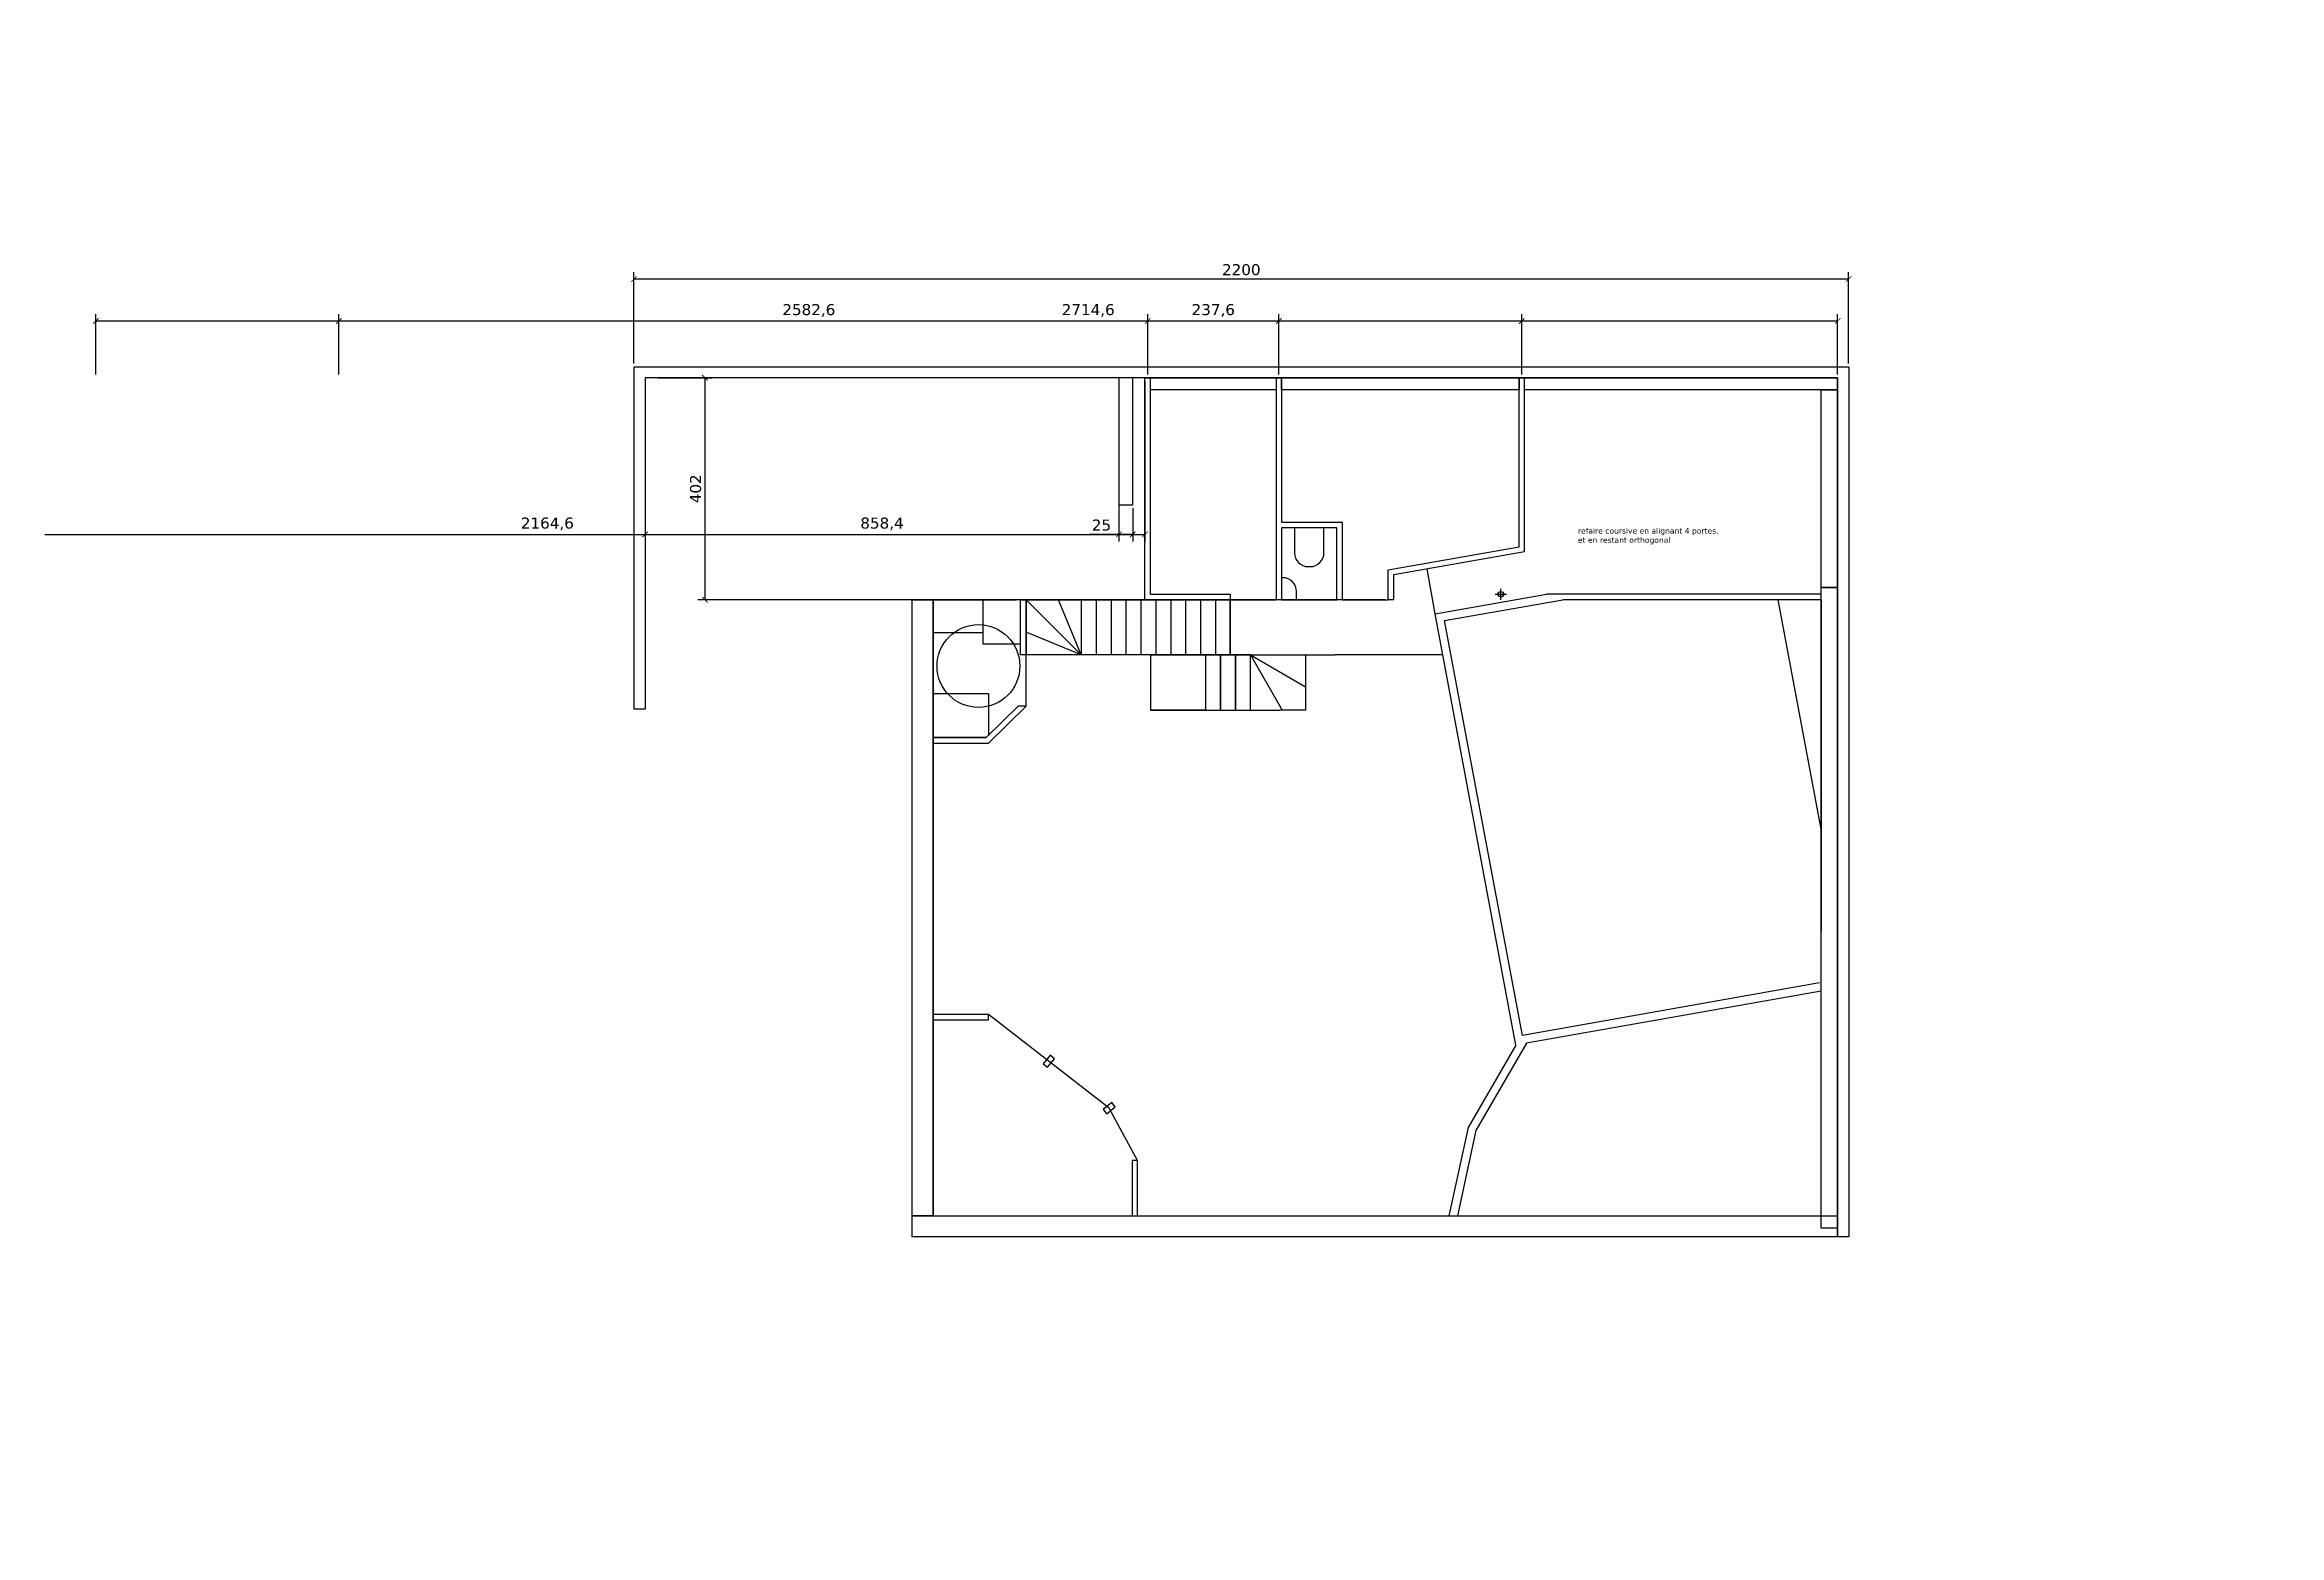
# Paper-space layout 'etage-chambres' of a CAD drawing. Header units: centimetres, sheet in millimetres. Extents: x -72 to 333, y 0 to 270.
# The model-space entities are those that its viewports show. They can reach past a viewport. Long polylines and large blocks are cut down to what shows.
import ezdxf

# ---------------------------------------------------------------- set-up
doc = ezdxf.new("R2010")
doc.units = ezdxf.units.CM
doc.header["$PDMODE"] = 34
doc.header["$PDSIZE"] = 100
for name, color, linetype in [('A-Wall', 30, 'Continuous'), ('AC-Calcul ratios', 4, 'Continuous'), ('Dimensions', 6, 'Continuous'), ('I-Cloison', 11, 'Continuous'), ('I-STAIRS', 44, 'Continuous'), ('IS-Ouate', 253, 'Continuous'), ('Isolant pourtour radier', 36, 'Continuous'), ('Mobilier PMR', 201, 'Continuous'), ('Mur de soutenement', 1, 'Continuous'), ('Portes', 3, 'Continuous'), ('Title Block', 250, 'Continuous'), ('VIEWPORT', 7, 'Continuous')]:
    doc.layers.add(name, color=color, linetype=linetype)
doc.layers.get('VIEWPORT').off()
doc.styles.add('Seb', font='Verdana.ttf')
doc.dimstyles.new('d', dxfattribs={"dimtxt": 1, "dimasz": 1, "dimexe": 1.25, "dimexo": 0.625, "dimtad": 1, "dimdec": 1, "dimlfac": 0.1, "dimtxsty": 'Seb', "dimblk": 'ARCHTICK', "dimblk1": 'ARCHTICK', "dimblk2": 'ARCHTICK', "dimcen": 2.5, "dimclrd": 256, "dimclre": 256, "dimadec": 0, "dimazin": 0, "dimtfac": 1, "dimtdec": 1, "dimtmove": 0, "dimatfit": 3, "dimldrblk": 'ARCHTICK', "dimfxl": 1, "dimlwd": -1, "dimlwe": -1, "dimarcsym": 0})

# ---------------------------------------------------------------- blocks, each defined once
blk = doc.blocks.new('_ArchTick')
at = {"color": 0, "linetype": 'ByBlock', "const_width": 0.15}
blk.add_lwpolyline([(-0.5, -0.5), (0.5, 0.5)], dxfattribs=at)
blk = doc.blocks.new('*D331')
at = {"layer": 'Defpoints', "color": 0, "transparency": 16777216}
for p in [(349529, 107463), (327529, 105873), (349529, 105873)]:
    blk.add_point(p, dxfattribs=at)
at = {"layer": 'Dimensions', "transparency": 16777216}
for p, q in [((327529, 105935), (327529, 107588)), ((327529, 107463), (349529, 107463)), ((349529, 105935), (349529, 107588))]:
    blk.add_line(p, q, dxfattribs=at)
at = {"layer": 'Dimensions', "transparency": 16777216, "xscale": 100, "yscale": 100, "zscale": 100, "rotation": 180}
blk.add_blockref('_ArchTick', (327529, 107463), dxfattribs=at)
at = {"layer": 'Dimensions', "transparency": 16777216, "xscale": 100, "yscale": 100, "zscale": 100}
blk.add_blockref('_ArchTick', (349529, 107463), dxfattribs=at)
at = {"layer": 'Dimensions', "color": 0, "transparency": 16777216, "insert": (338529, 107630), "char_height": 200, "attachment_point": 5, "style": 'Seb'}
blk.add_mtext('2200', dxfattribs=at)
blk = doc.blocks.new('*D332')
at = {"layer": 'Defpoints', "color": 0, "transparency": 16777216}
for p in [(339209, 106702), (336833, 105673), (339209, 105673)]:
    blk.add_point(p, dxfattribs=at)
at = {"layer": 'Dimensions', "transparency": 16777216}
for p, q in [((336833, 105735), (336833, 106827)), ((336833, 106702), (339209, 106702)), ((339209, 105735), (339209, 106827))]:
    blk.add_line(p, q, dxfattribs=at)
at = {"layer": 'Dimensions', "transparency": 16777216, "xscale": 100, "yscale": 100, "zscale": 100, "rotation": 180}
blk.add_blockref('_ArchTick', (336833, 106702), dxfattribs=at)
at = {"layer": 'Dimensions', "transparency": 16777216, "xscale": 100, "yscale": 100, "zscale": 100}
blk.add_blockref('_ArchTick', (339209, 106702), dxfattribs=at)
at = {"layer": 'Dimensions', "color": 0, "transparency": 16777216, "insert": (338021, 106892), "char_height": 200, "attachment_point": 5, "style": 'Seb'}
blk.add_mtext('237,6', dxfattribs=at)
blk = doc.blocks.new('*D333')
at = {"layer": 'Defpoints', "color": 0, "transparency": 16777216}
for p in [(343609, 106702), (317783, 105673), (343609, 105673)]:
    blk.add_point(p, dxfattribs=at)
at = {"layer": 'Dimensions', "transparency": 16777216}
for p, q in [((317783, 105735), (317783, 106827)), ((317783, 106702), (343609, 106702)), ((343609, 105735), (343609, 106827))]:
    blk.add_line(p, q, dxfattribs=at)
at = {"layer": 'Dimensions', "transparency": 16777216, "xscale": 100, "yscale": 100, "zscale": 100, "rotation": 180}
blk.add_blockref('_ArchTick', (317783, 106702), dxfattribs=at)
at = {"layer": 'Dimensions', "transparency": 16777216, "xscale": 100, "yscale": 100, "zscale": 100}
blk.add_blockref('_ArchTick', (343609, 106702), dxfattribs=at)
at = {"layer": 'Dimensions', "color": 0, "transparency": 16777216, "insert": (330696, 106892), "char_height": 200, "attachment_point": 5, "style": 'Seb'}
blk.add_mtext('2582,6', dxfattribs=at)
blk = doc.blocks.new('*D334')
at = {"layer": 'Defpoints', "color": 0, "transparency": 16777216}
for p in [(349329, 106702), (322183, 105673), (349329, 105673)]:
    blk.add_point(p, dxfattribs=at)
at = {"layer": 'Dimensions', "transparency": 16777216}
for p, q in [((322183, 105735), (322183, 106827)), ((322183, 106702), (349329, 106702)), ((349329, 105735), (349329, 106827))]:
    blk.add_line(p, q, dxfattribs=at)
at = {"layer": 'Dimensions', "transparency": 16777216, "xscale": 100, "yscale": 100, "zscale": 100, "rotation": 180}
blk.add_blockref('_ArchTick', (322183, 106702), dxfattribs=at)
at = {"layer": 'Dimensions', "transparency": 16777216, "xscale": 100, "yscale": 100, "zscale": 100}
blk.add_blockref('_ArchTick', (349329, 106702), dxfattribs=at)
at = {"layer": 'Dimensions', "color": 0, "transparency": 16777216, "insert": (335756, 106892), "char_height": 200, "attachment_point": 5, "style": 'Seb'}
blk.add_mtext('2714,6', dxfattribs=at)
blk = doc.blocks.new('*D335')
at = {"layer": 'Defpoints', "color": 0, "transparency": 16777216}
for p in [(327729, 105673), (336313, 105673), (336313, 102836)]:
    blk.add_point(p, dxfattribs=at)
at = {"layer": 'Dimensions', "transparency": 16777216}
for p, q in [((327729, 105610), (327729, 102711)), ((336313, 105610), (336313, 102711)), ((327729, 102836), (336313, 102836))]:
    blk.add_line(p, q, dxfattribs=at)
at = {"layer": 'Dimensions', "transparency": 16777216, "xscale": 100, "yscale": 100, "zscale": 100, "rotation": 180}
blk.add_blockref('_ArchTick', (327729, 102836), dxfattribs=at)
at = {"layer": 'Dimensions', "transparency": 16777216, "xscale": 100, "yscale": 100, "zscale": 100}
blk.add_blockref('_ArchTick', (336313, 102836), dxfattribs=at)
at = {"layer": 'Dimensions', "color": 0, "transparency": 16777216, "insert": (332021, 103026), "char_height": 200, "attachment_point": 5, "style": 'Seb'}
blk.add_mtext('858,4', dxfattribs=at)
blk = doc.blocks.new('*D336')
at = {"layer": 'Defpoints', "color": 0, "transparency": 16777216}
for p in [(336313, 103373), (336563, 103373), (336563, 102836)]:
    blk.add_point(p, dxfattribs=at)
at = {"layer": 'Dimensions', "transparency": 16777216}
for p, q in [((336313, 103310), (336313, 102711)), ((336563, 103310), (336563, 102711)), ((336313, 102836), (335779, 102836)), ((336563, 102836), (336313, 102836))]:
    blk.add_line(p, q, dxfattribs=at)
at = {"layer": 'Dimensions', "transparency": 16777216, "xscale": 100, "yscale": 100, "zscale": 100, "rotation": 180}
blk.add_blockref('_ArchTick', (336313, 102836), dxfattribs=at)
at = {"layer": 'Dimensions', "transparency": 16777216, "xscale": 100, "yscale": 100, "zscale": 100}
blk.add_blockref('_ArchTick', (336563, 102836), dxfattribs=at)
at = {"layer": 'Dimensions', "color": 0, "transparency": 16777216, "insert": (335996, 103004), "char_height": 200, "attachment_point": 5, "style": 'Seb'}
blk.add_mtext('25', dxfattribs=at)
blk = doc.blocks.new('*D337')
at = {"layer": 'Defpoints', "color": 0, "transparency": 16777216}
for p in [(336783, 105673), (315137, 103373), (336783, 102836)]:
    blk.add_point(p, dxfattribs=at)
at = {"layer": 'Dimensions', "transparency": 16777216}
for p, q in [((336783, 105610), (336783, 102711)), ((315137, 103310), (315137, 102711)), ((315137, 102836), (336783, 102836))]:
    blk.add_line(p, q, dxfattribs=at)
at = {"layer": 'Dimensions', "transparency": 16777216, "xscale": 100, "yscale": 100, "zscale": 100, "rotation": 180}
blk.add_blockref('_ArchTick', (315137, 102836), dxfattribs=at)
at = {"layer": 'Dimensions', "transparency": 16777216, "xscale": 100, "yscale": 100, "zscale": 100}
blk.add_blockref('_ArchTick', (336783, 102836), dxfattribs=at)
at = {"layer": 'Dimensions', "color": 0, "transparency": 16777216, "insert": (325960, 103026), "char_height": 200, "attachment_point": 5, "style": 'Seb'}
blk.add_mtext('2164,6', dxfattribs=at)
blk = doc.blocks.new('*D338')
at = {"layer": 'Defpoints', "color": 0, "transparency": 16777216}
for p in [(327903, 105673), (328813, 101653), (341189, 101653)]:
    blk.add_point(p, dxfattribs=at)
at = {"layer": 'Dimensions', "transparency": 16777216}
for p, q in [((327966, 105673), (328938, 105673)), ((328813, 105673), (328813, 101653)), ((341127, 101653), (328688, 101653))]:
    blk.add_line(p, q, dxfattribs=at)
at = {"layer": 'Dimensions', "transparency": 16777216, "xscale": 100, "yscale": 100, "zscale": 100}
for p, rotation in [((328813, 105673), 90), ((328813, 101653), 270)]:
    blk.add_blockref('_ArchTick', p, dxfattribs=dict(at, rotation=rotation))
at = {"layer": 'Dimensions', "color": 0, "transparency": 16777216, "insert": (328646, 103663), "char_height": 200, "attachment_point": 5, "rotation": 90, "style": 'Seb'}
blk.add_mtext('402', dxfattribs=at)

msp = doc.modelspace()

# ---------------------------------------------------------------- linework, layer by layer
at = {"layer": 'A-Wall'}
msp.add_line((332949.38, 101652.76), (334449.38, 101652.76), dxfattribs=at)
for points in [[(332569.38, 90492.76), (332569.38, 101652.76), (332949.38, 101652.76), (332949.38, 90492.76)], [(332569.38, 90492.76), (349329.38, 90492.76), (349329.38, 90112.76), (332569.38, 90112.76)]]:
    msp.add_lwpolyline(points, close=True, dxfattribs=at)
at = {"layer": 'AC-Calcul ratios'}
for p, q in [((341189.38, 102191.88), (343558.97, 102609.7)), ((341289.38, 102107.97), (343658.97, 102525.79)), ((341189.38, 101652.76), (341189.38, 102191.88)), ((341289.38, 101652.76), (341289.38, 102107.97)), ((332949.38, 96492.76), (332949.38, 101652.76)), ((341289.38, 101652.76), (341189.38, 101652.76)), ((342037.49, 101397.07), (344054.7, 101752.76)), ((342208.56, 101274.92), (344351.39, 101652.76)), ((343499.97, 93587.2), (342037.49, 101397.07)), ((343621.35, 93762.58), (342210.17, 101275.21)), ((333908.56, 99156.58), (334486.48, 99722.76)), ((333949.38, 99056.58), (334629.38, 99722.76)), ((334629.38, 99722.76), (334486.48, 99722.76)), ((332949.38, 99156.58), (333908.56, 99156.58)), ((332949.38, 99056.58), (333949.38, 99056.58)), ((349029.38, 90492.76), (349029.08, 95492.76)), ((349003.33, 94711.57), (343621.35, 93762.58)), ((349029.38, 94563.85), (343692.84, 93621.26)), ((343499.97, 93587.2), (342637.15, 92092.74)), ((343692.84, 93621.26), (342778.77, 92038.04)), ((342637.15, 92092.74), (342290.1, 90492.76)), ((342778.77, 92038.04), (342443.59, 90492.76)), ((343140.53, 90492.76), (349029.38, 90492.76))]:
    msp.add_line(p, q, dxfattribs=at)
msp.add_lwpolyline([(339492.71, 102952.76), (339492.71, 102502.76, 0.41421356), (339742.71, 102252.76), (339776.05, 102252.76, 0.41421356), (340026.05, 102502.76), (340026.05, 102952.76), (339492.71, 102952.76)], format="xyb", dxfattribs=at)
msp.add_lwpolyline([(339259.38, 101652.76), (339529.38, 101652.76), (339529.38, 101802.76, 0.41421356), (339279.38, 102052.76), (339259.38, 102052.76)], format="xyb", close=True, dxfattribs=at)
msp.add_lwpolyline([(334529.38, 101652.76), (334629.38, 101652.76), (334629.38, 100652.76), (334529.38, 100652.76)], close=True, dxfattribs=at)
msp.add_lwpolyline([(348243.87, 101652.76), (349029.38, 97466.04)], dxfattribs=at)
at = {"layer": 'I-Cloison'}
for p, q in [((336783.16, 101652.76), (336783.16, 105672.76)), ((336783.16, 105672.76), (336883.16, 105672.76)), ((336883.16, 101752.76), (336883.16, 105672.76)), ((339159.38, 105672.76), (339159.38, 102952.76)), ((339159.38, 105672.76), (339259.38, 105672.76)), ((339259.38, 105672.76), (339259.38, 103052.76)), ((343338.97, 105672.76), (343558.97, 105672.76)), ((343558.97, 102609.7), (343558.97, 105672.76)), ((343558.97, 105672.76), (343658.97, 105672.76)), ((343658.97, 105452.76), (343658.97, 105672.76)), ((343658.97, 102525.79), (343658.97, 105672.76)), ((339259.38, 103882.76), (339259.38, 103152.76)), ((339159.38, 102952.76), (339159.38, 101652.76)), ((339159.38, 102952.76), (339159.38, 102482.76)), ((340259.38, 102952.76), (339259.38, 102952.76)), ((339259.38, 102952.76), (339259.38, 101652.76)), ((340259.38, 101652.76), (340259.38, 102952.76)), ((340359.38, 101652.76), (340359.38, 103052.76)), ((339529.38, 101652.76), (339159.38, 101652.76)), ((340359.38, 101652.76), (340259.38, 101652.76)), ((349029.38, 101752.76), (344054.7, 101752.76)), ((349029.38, 101652.76), (344351.39, 101652.76)), ((349029.38, 101652.76), (349029.38, 95652.76)), ((332949.38, 90492.76), (335949.38, 90494.93))]:
    msp.add_line(p, q, dxfattribs=at)
for points in [[(340359.38, 103052.76), (339259.38, 103052.76)], [(336883.16, 101752.76), (338329.38, 101754.53), (338329.38, 101654.53), (336783.16, 101652.76)], [(332949.38, 94042.76), (333949.38, 94042.76), (333949.38, 94142.76), (332949.38, 94142.76)], [(336649.38, 90494.93), (336649.38, 91494.93), (336549.38, 91494.93), (336549.38, 90494.93)]]:
    msp.add_lwpolyline(points, dxfattribs=at)
for points in [[(335069.13, 93402.56), (334940.57, 93249.35), (335017.18, 93185.07), (335145.73, 93338.28)], [(336181.39, 92547.44), (336028.18, 92418.88), (336092.46, 92342.28), (336245.67, 92470.84)]]:
    msp.add_lwpolyline(points, close=True, dxfattribs=at)
at = {"layer": 'I-STAIRS'}
for p, q in [((335629.38, 100652.76), (334629.38, 101652.76)), ((335629.38, 100652.76), (335215.16, 101652.76)), ((335629.38, 101652.76), (335629.38, 100652.76)), ((335899.38, 101652.76), (335899.38, 100652.76)), ((336169.38, 101652.76), (336169.38, 100652.76)), ((336439.38, 101652.76), (336439.38, 100652.76)), ((336709.38, 101652.76), (336709.38, 100652.76)), ((336979.38, 101652.76), (336979.38, 100652.76)), ((337249.38, 101652.76), (337249.38, 100652.76)), ((337519.38, 101652.76), (337519.38, 100652.76)), ((337789.38, 101652.76), (337789.38, 100652.76)), ((338059.38, 101652.76), (338059.38, 100652.76)), ((338329.38, 100652.76), (338329.38, 101652.76)), ((343698.97, 101652.76), (343698.97, 101652.76)), ((344268.97, 101652.76), (344268.97, 101652.76)), ((335629.38, 100652.76), (334629.38, 101066.98)), ((336883.16, 100652.76), (340229.38, 100652.76)), ((338693.16, 100652.76), (339693.16, 100652.76)), ((338693.16, 100652.76), (339693.16, 100075.41)), ((338693.16, 100652.76), (339270.51, 99652.76)), ((339693.16, 100652.76), (339693.16, 99652.76)), ((342176.87, 100652.76), (340229.38, 100652.76)), ((340229.38, 100652.76), (340229.38, 100652.76)), ((339229.38, 99652.76), (339229.38, 99652.76)), ((339693.16, 99652.76), (339229.38, 99652.76))]:
    msp.add_line(p, q, dxfattribs=at)
for points in [[(334629.38, 101652.76), (338329.38, 101652.76), (338329.38, 100652.76), (334629.38, 100652.76)], [(337883.16, 99652.76), (338153.16, 99652.76), (338153.16, 100652.76), (337883.16, 100652.76)], [(338153.16, 99652.76), (338423.16, 99652.76), (338423.16, 100652.76), (338153.16, 100652.76)], [(338423.16, 99652.76), (338693.16, 99652.76), (338693.16, 100652.76), (338423.16, 100652.76)]]:
    msp.add_lwpolyline(points, close=True, dxfattribs=at)
for points in [[(336883.16, 100652.76), (336883.16, 99652.76)], [(337883.16, 100652.76), (337883.16, 99652.76), (336883.16, 99652.76), (339229.38, 99652.76)]]:
    msp.add_lwpolyline(points, dxfattribs=at)
at = {"layer": 'IS-Ouate'}
for points in [[(336883.16, 105672.76), (339159.38, 105672.76), (339159.38, 105452.76), (336883.16, 105452.76), (336883.16, 105672.76)], [(339259.38, 105672.76), (343558.97, 105672.76), (343558.97, 105452.76), (339259.38, 105452.76), (339259.38, 105672.76)], [(343658.97, 105672.76), (349329.38, 105672.76), (349329.38, 105452.76), (343658.97, 105452.76), (343658.97, 105672.76)], [(349329.38, 101872.76), (349029.38, 101872.76), (349029.38, 105452.76), (349329.38, 105452.76), (349329.38, 101872.76)]]:
    msp.add_lwpolyline(points, dxfattribs=at)
at = {"layer": 'Isolant pourtour radier'}
msp.add_lwpolyline([(349329.38, 90272.76), (349029.38, 90272.76), (349029.38, 101872.76), (349329.38, 101872.76)], close=True, dxfattribs=at)
at = {"layer": 'Mobilier PMR'}
for points in [[(332949.38, 101652.76), (333849.38, 101652.76), (333849.38, 101052.76), (332949.38, 101052.76)], [(334529.38, 101652.76), (333849.38, 101652.76), (333849.38, 100852.76), (334529.38, 100852.76)]]:
    msp.add_lwpolyline(points, close=True, dxfattribs=at)
msp.add_lwpolyline([(333908.56, 99156.58), (332949.38, 99156.58), (332949.38, 99956.58), (333949.38, 99956.58), (333949.38, 99196.58)], dxfattribs=at)
msp.add_circle((333767.68, 100452.21), 750, dxfattribs=at)
at = {"layer": 'Mur de soutenement'}
for points in [[(327529.38, 105672.76), (327529.38, 105872.76), (349529.38, 105872.76), (349529.38, 105672.76)], [(327729.38, 105672.76), (327729.38, 99672.76), (327529.38, 99672.76), (327529.38, 105872.76), (327729.38, 105872.76)], [(349329.38, 105672.76), (327729.38, 105672.76)], [(336313.16, 105672.76), (336313.16, 103372.76), (336563.16, 103372.76), (336563.16, 105672.76), (336313.16, 105672.76)], [(342768.97, 105672.76), (345068.97, 105672.76)], [(349329.38, 105872.76), (349529.38, 105872.76), (349529.38, 90112.76), (349329.38, 90112.76), (349329.38, 105672.76)]]:
    msp.add_lwpolyline(points, dxfattribs=at)
at = {"layer": 'Portes'}
for p, q in [((337333.16, 105872.76), (338683.16, 105872.76)), ((340859.38, 105872.76), (341759.38, 105872.76)), ((344658.97, 105872.76), (345558.97, 105872.76)), ((342037.49, 101397.07), (341893.36, 102214.46)), ((338329.38, 101652.76), (339159.38, 101652.76)), ((339529.38, 101652.76), (340259.38, 101652.76)), ((340359.38, 101652.76), (341189.38, 101652.76)), ((334629.38, 99722.76), (334629.38, 100652.76)), ((332949.38, 90492.76), (332949.38, 96492.76)), ((336136.93, 92444.86), (333949.38, 94142.76)), ((336649.38, 91494.93), (336136.93, 92444.86))]:
    msp.add_line(p, q, dxfattribs=at)
msp.add_point((343229.38, 101752.76), dxfattribs=at)

# ---------------------------------------------------------------- texts
at = {"layer": 'Title Block', "insert": (344625.3, 102950.96), "char_height": 100, "attachment_point": 1, "style": 'Seb'}
msp.add_mtext_dynamic_manual_height_columns('refaire coursive en alignant 4 portes,^Jet en restant orthogonal', width=4184.9395, gutter_width=500, heights=[0], dxfattribs=at)

# ---------------------------------------------------------------- dimensions: what is measured, and where the dimension line sits
at = {"layer": 'Dimensions'}
for base, p1, p2, picture, middle in [((349529.38, 107463.02), (327529.38, 105872.76), (349529.38, 105872.76), '*D331', (338529.38, 107630.29)), ((343608.97, 106702.1), (317783.29, 105672.76), (343608.97, 105672.76), '*D333', (330696.13, 106892.2)), ((349329.3785, 106702.0951), (322182.8801, 105672.7632), (349329.3785, 105672.7632), '*D334', (335756.1293, 106892.1975)), ((339209.38, 106702.1), (336833.16, 105672.76), (339209.38, 105672.76), '*D332', (338021.27, 106892.2)), ((336783.16, 102836.34), (315137.07, 103372.76), (336783.16, 105672.76), '*D337', (325960.12, 103026.44)), ((336313.16, 102836.34), (327729.38, 105672.76), (336313.16, 105672.76), '*D335', (332021.27, 103026.44))]:
    dim = msp.add_linear_dim(base=base, p1=p1, p2=p2, dimstyle='d', override={"dimtxt": 2}, dxfattribs=at)
    dim.commit()
    dim.dimension.update_dxf_attribs({"geometry": picture, "text_midpoint": middle})
dim = msp.add_linear_dim(base=(328813.32, 101652.76), p1=(327903.29, 105672.76), p2=(341189.38, 101652.76), angle=90, dimstyle='d', override={"dimtxt": 2}, dxfattribs=at)
dim.commit()
dim.dimension.update_dxf_attribs({"geometry": '*D338', "text_midpoint": (328646.06, 103662.76)})
dim = msp.add_linear_dim(base=(336563.16, 102836.34), p1=(336313.16, 103372.76), p2=(336563.16, 103372.76), dimstyle='d', override={"dimtxt": 2}, dxfattribs=at)
dim.commit()
dim.dimension.update_dxf_attribs({"geometry": '*D336', "text_midpoint": (335996.2, 102836.34), "dimtype": 160})

psp = doc.layouts.new('etage-chambres')

# ---------------------------------------------------------------- viewports
at = {"layer": 'VIEWPORT', "color": 7, "view_target_point": (1257.38, 1825)}
psp.add_viewport(center=(130.68, 134.93), size=(404.73, 269.9886), view_center_point=(335834.69, 96381.72), view_height=26998.8556, dxfattribs=at).dxf.unprotected_set("ltscale", 0)

doc.saveas('drawing.dxf')
